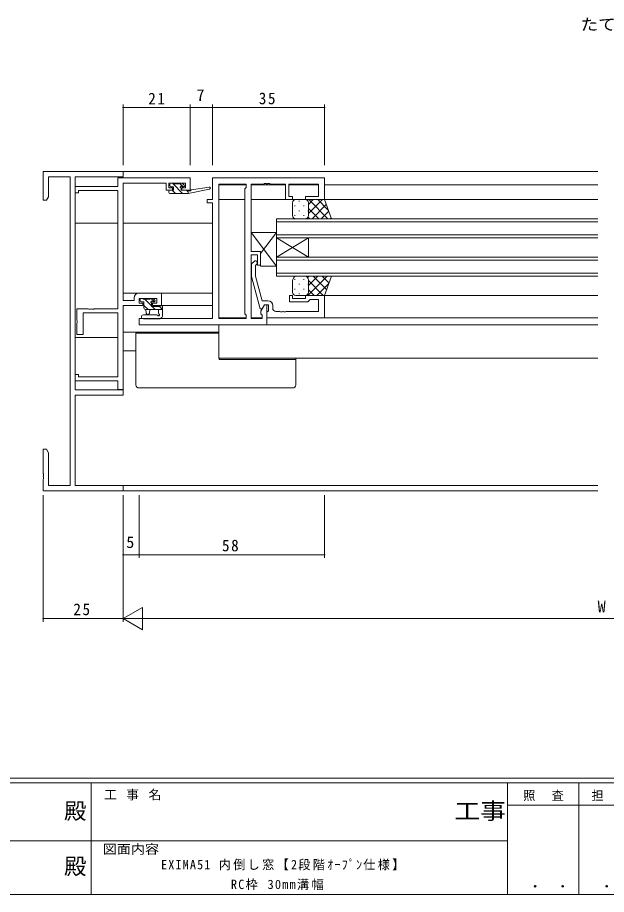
# Model space of a CAD drawing. Units: millimetres on the paper. Extents: x -420 to 373, y -297 to 267.
# Drawn here: x -55.7 to 128.5, y -297 to -22.4 of the extents above; entities that cross this region are included whole.
import ezdxf
from ezdxf.enums import TextEntityAlignment as Align

# ---------------------------------------------------------------- set-up
doc = ezdxf.new("R2010")
doc.units = ezdxf.units.MM
for name, color, linetype, lineweight in [('0-1_YKK_ZWAK', 7, 'Continuous', 9), ('0-3_YKK_11', 7, 'Continuous', 9), ('0-4_YKK_12', 2, 'Continuous', 9), ('0-5_YKK_13', 4, 'Continuous', 9), ('0-6_YKK_D', 6, 'Continuous', 9)]:
    doc.layers.add(name, color=color, linetype=linetype, lineweight=lineweight)
doc.layers.add('0-2_USER1', color=3, linetype='Continuous')
doc.styles.add('ＭＳ ゴシック', font='')
doc.styles.get('ＭＳ ゴシック').set_extended_font_data('MS Gothic')

msp = doc.modelspace()

# ---------------------------------------------------------------- linework, layer by layer
at = {"layer": '0-1_YKK_ZWAK'}
for p, q in [((352.3, -260.6), (-417.7, -260.6)), ((314.5, -262), (-417.7, -262)), ((-32.7, -262), (-32.7, -297)), ((97.5, -262), (97.5, -297)), ((119.9, -262), (119.9, -297)), ((165.684, -268.999), (97.5, -268.999)), ((-160.1, -280.199), (-31.3, -280.199)), ((-31.3, -280.199), (97.5, -280.199)), ((-417.7, -297), (314.5, -297))]:
    msp.add_line(p, q, dxfattribs=at)
at = {"layer": '0-3_YKK_11'}
for p, q in [((-47.7, -70.6), (-47.7, -79.6)), ((-22.7, -70.6), (-47.7, -70.6)), ((-22.7, -72.23), (-22.7, -70.6)), ((-46.07, -78.508), (-46.07, -72.23)), ((-46.07, -72.23), (-39.33, -72.23)), ((-39.33, -72.23), (-39.33, -168.97)), ((-37.7, -72.23), (-22.7, -72.23)), ((-37.7, -138.97), (-37.7, -72.23)), ((-24.33, -75.3), (-24.33, -72.6)), ((-24.33, -72.6), (-1.7, -72.6)), ((-1.7, -72.6), (-1.7, -76.5)), ((5.3, -72.6), (5.3, -79.4)), ((40.3, -72.6), (5.3, -72.6)), ((40.3, -79.4), (40.3, -72.6)), ((-37.7, -75.3), (-24.33, -75.3)), ((-24.33, -76.6), (-36.7, -76.6)), ((-24.33, -113.6), (-24.33, -76.6)), ((-9.2, -74.23), (-22.7, -74.23)), ((-22.7, -74.23), (-22.7, -110.97)), ((-1.7, -76.5), (-4.3, -76.5)), ((15.8, -74.53), (7.23, -74.53)), ((7.23, -74.53), (7.23, -116.67)), ((7.23, -74.53), (7.23, -116.67)), ((15.37, -115.17), (15.37, -76.03)), ((17.3, -95.7), (17.3, -74.53)), ((17.3, -74.53), (21.342, -74.53)), ((29.1, -78.4), (29.1, -74.53)), ((29.1, -74.53), (38.37, -74.53)), ((38.37, -74.53), (38.37, -78.4)), ((28.1, -79.4), (30.3, -79.4)), ((30.3, -78.4), (29.1, -78.4)), ((30.3, -79.4), (30.3, -78.4)), ((34.3, -78.4), (34.3, -79.4)), ((38.37, -78.4), (34.3, -78.4)), ((34.3, -79.4), (40.3, -79.4)), ((5.3, -80.4), (5.3, -116.67)), ((20.3, -95.7), (17.3, -95.7)), ((20.3, -99.9), (20.3, -95.7)), ((17.3, -96.7), (19.3, -96.7)), ((17.3, -116.67), (17.3, -96.7)), ((19.3, -96.7), (19.3, -99.9)), ((18.7, -100.048), (19.124, -99.624)), ((18.7, -103.338), (18.7, -100.048)), ((19.3, -99.9), (20.3, -99.9)), ((17.5, -103.496), (20.207, -113.6)), ((20.78, -111.1), (18.7, -103.338)), ((-17.8, -108.7), (-10.7, -108.7)), ((-10.7, -108.7), (-10.7, -112.6)), ((30.3, -109.4), (29.3, -109.4)), ((29.3, -109.4), (29.3, -111.4)), ((40.3, -109.4), (34.3, -109.4)), ((40.3, -116.4), (40.3, -109.4)), ((-17.67, -110.33), (-17.67, -111.8)), ((-12.2, -110.33), (-17.67, -110.33)), ((-13.5, -112.6), (-13.5, -111.8)), ((-13.5, -111.8), (-12.2, -111.8)), ((-12.2, -111.8), (-12.2, -110.33)), ((22.6, -111.1), (20.78, -111.1)), ((22.3, -118.6), (22.3, -112.4)), ((29.3, -111.4), (35.1, -111.4)), ((38.37, -110.7), (38.37, -114.47)), ((-37.2, -113.6), (-33.658, -113.6)), ((-35.2, -114.9), (-35.2, -121.6)), ((-24.33, -114.9), (-35.2, -114.9)), ((-31.742, -113.6), (-24.33, -113.6)), ((-24.33, -134.9), (-24.33, -114.9)), ((-16.5, -112.6), (-22.7, -112.6)), ((-22.7, -112.6), (-22.7, -138.9)), ((-10.7, -112.6), (-13.5, -112.6)), ((24.1, -113.47), (24.1, -112.6)), ((38.37, -114.47), (28.258, -114.47)), ((-37.2, -121.6), (-37.2, -118.058)), ((-17.7, -116.67), (-17.7, -118.6)), ((5.3, -116.67), (-17.7, -116.67)), ((20.8, -116.67), (17.3, -116.67)), ((22.3, -116.4), (40.3, -116.4)), ((-17.7, -118.6), (22.3, -118.6)), ((-35.2, -121.6), (-37.2, -121.6)), ((-24.33, -136.2), (-37.7, -136.2)), ((-36.7, -134.9), (-24.33, -134.9)), ((-22.7, -138.97), (-37.7, -138.97)), ((-37.7, -168.97), (-37.7, -140.6)), ((-47.7, -157.6), (-47.7, -165.141)), ((-46.07, -168.97), (-46.07, -158.691)), ((-47.7, -167.058), (-47.7, -170.6)), ((-39.33, -168.97), (-46.07, -168.97)), ((-47.7, -170.6), (-22.7, -170.6))]:
    msp.add_line(p, q, dxfattribs=at)
for points in [[(-36.7, -76.6), (-36.7, -77.3), (-37.7, -77.3), (-37.7, -75.3)], [(-4.3, -76.5), (-4.3, -75.7), (-3.2, -75.7), (-3.2, -74.23), (-8.4, -74.23), (-8.4, -75.7), (-7.3, -75.7), (-7.3, -76.5), (-9.2, -76.5), (-9.2, -74.23)], [(15.37, -76.03), (15.8, -75.6), (15.8, -74.53)], [(21.342, -74.53), (21.525, -74.41), (22.075, -74.41), (22.258, -74.53), (22.342, -74.53), (22.525, -74.41), (23.075, -74.41), (23.258, -74.53), (28.1, -74.53), (28.1, -79.4)], [(-47.7, -79.6), (-46.7, -79.6), (-46.07, -78.508)], [(5.3, -79.4), (3.6, -79.4), (3.6, -80.4), (5.3, -80.4)], [(18.276, -98.775), (17.5, -99.551), (17.5, -103.496)], [(34.3, -109.4), (34.3, -110.4), (30.3, -110.4), (30.3, -109.4)], [(-22.7, -110.97), (-19.3, -110.97), (-19.3, -110.2)], [(-17.67, -111.8), (-16.5, -111.8), (-16.5, -112.6)], [(20.207, -113.6), (20.807, -113.6), (21.5, -112.4), (22.8, -112.4), (22.8, -114.2), (22.6, -114.4), (22.3, -114.7), (22.3, -116.4)], [(22.3, -112.4), (21.5, -112.4), (20.37, -114.357), (20.37, -115.17), (20.8, -115.6), (20.8, -116.67)], [(35.1, -111.4), (35.6, -110.9), (35.8, -110.7), (38.37, -110.7)], [(-37.2, -118.058), (-37.08, -117.875), (-37.08, -117.325), (-37.2, -117.141), (-37.2, -113.6)], [(-33.658, -113.6), (-33.475, -113.72), (-32.925, -113.72), (-32.742, -113.6), (-32.658, -113.6), (-32.475, -113.72), (-31.925, -113.72), (-31.742, -113.6)], [(7.23, -116.67), (15.8, -116.67), (15.8, -115.6), (15.37, -115.17)], [(28.258, -114.47), (28.075, -114.59), (27.525, -114.59), (27.342, -114.47), (27.258, -114.47), (27.075, -114.59), (26.525, -114.59), (26.342, -114.47), (25.1, -114.47)], [(-37.7, -136.2), (-37.7, -134.2), (-36.7, -134.2), (-36.7, -134.9)], [(-22.7, -138.9), (-24.33, -138.9), (-24.33, -136.2)], [(-37.7, -140.6), (-22.7, -140.6), (-22.7, -138.97)], [(-46.07, -158.691), (-46.7, -157.6), (-47.7, -157.6)], [(-47.7, -165.141), (-47.58, -165.325), (-47.58, -165.875), (-47.7, -166.058), (-47.7, -166.141), (-47.58, -166.325), (-47.58, -166.875), (-47.7, -167.058)], [(-22.7, -170.6), (-22.7, -168.97), (-37.7, -168.97)]]:
    msp.add_lwpolyline(points, dxfattribs=at)
for centre, radius, start, end in [((18.7, -99.2), 0.6, 314.99998, 135), ((-17.8, -110.2), 1.5, 90, 179.99998), ((22.6, -112.6), 1.5, 0, 89.99998), ((25.1, -113.47), 1, 180, 269.99998)]:
    msp.add_arc(centre, radius, start, end, dxfattribs=at)
at = {"layer": '0-4_YKK_12'}
for p, q in [((-23, -70.6), (125.8, -70.6)), ((7.232, -74.8), (15.799, -74.8)), ((17.302, -74.8), (28.099, -74.8)), ((29.102, -74.8), (38.369, -74.8)), ((40.3, -74.8), (125.8, -74.8)), ((7.23, -79.4), (15.37, -79.4)), ((17.3, -79.4), (125.8, -79.4)), ((-37.7, -86.8), (-24.33, -86.8)), ((-22.7, -86.8), (5.3, -86.8)), ((25.3, -85.4), (25.3, -91.4)), ((125.8, -85.4), (25.3, -85.4)), ((25.3, -86.4), (125.8, -86.4)), ((125.8, -90.4), (25.3, -90.4)), ((25.3, -91.4), (25.3, -97.4)), ((25.3, -91.4), (35.3, -97.4)), ((25.3, -97.4), (35.3, -91.4)), ((25.3, -91.4), (125.8, -91.4)), ((35.3, -91.4), (35.3, -97.4)), ((25.3, -97.4), (25.3, -103.4)), ((125.8, -97.4), (25.3, -97.4)), ((25.3, -98.4), (125.8, -98.4)), ((125.8, -102.4), (25.3, -102.4)), ((25.3, -103.4), (125.8, -103.4)), ((-22.7, -108.7), (5.3, -108.7)), ((29.6, -109.4), (30, -109.4)), ((40, -109.4), (125.8, -109.4)), ((-11, -112.6), (5.3, -112.6)), ((7.232, -116.4), (15.799, -116.4)), ((17.302, -116.4), (20.799, -116.4)), ((22.3, -116.4), (125.8, -116.4)), ((7.23, -118.6), (7.23, -129.1)), ((22, -118.6), (125.8, -118.6)), ((-37.7, -122.6), (-24.33, -122.6)), ((-22.7, -120.9), (7.23, -120.9)), ((-22.7, -126.778), (-18.7, -126.778)), ((7.23, -129.1), (125.8, -129.1)), ((-23, -168.97), (125.8, -168.97)), ((-23, -170.6), (125.8, -170.6))]:
    msp.add_line(p, q, dxfattribs=at)
at = {"layer": '0-5_YKK_13'}
for p, q in [((-8.4, -77.2), (-8.4, -76.8)), ((-8.1, -75.1), (-8.1, -74.6)), ((-8.1, -76.5), (-7, -76.5)), ((-7.8, -74.3), (-7.3, -74.3)), ((-7, -75.4), (-7.8, -75.4)), ((-7.328, -76.5), (-6.328, -77.5)), ((-7.282, -74.3), (-7.101, -74.482)), ((-7.1, -74.5), (-5.1, -74.5)), ((-7.083, -74.5), (-4.083, -77.5)), ((-7, -76.5), (-7, -75.4)), ((-5.007, -74.331), (-3.938, -75.4)), ((-4.9, -74.3), (-4.3, -74.3)), ((-4.6, -75.861), (-4.6, -76.5)), ((-4.6, -76.5), (-2.402, -76.5)), ((-3.8, -75.4), (-4.139, -75.4)), ((-4.088, -74.387), (-3.588, -74.887)), ((-2.838, -76.5), (-2.402, -76.936)), ((-2.402, -77.5), (4.359, -76.093)), ((-2.402, -76.5), (-2.315, -76.485)), ((-1.288, -76.326), (4.254, -75.503)), ((31.3, -79.4), (34.3, -79.4)), ((40.3, -79.4), (34.3, -79.4)), ((35.3, -80.892), (36.793, -79.4)), ((35.3, -83.721), (39.621, -79.4)), ((41.373, -85.4), (35.373, -79.4)), ((41.466, -82.664), (38.201, -79.4)), ((42.443, -85.4), (40.3, -79.4)), ((30.3, -84.4), (30.3, -80.4)), ((30.965, -81.235), (30.965, -81.435)), ((32.38, -79.82), (32.38, -80.02)), ((33.795, -81.235), (33.795, -81.435)), ((35.3, -80.4), (35.3, -84.4)), ((38.545, -85.4), (35.3, -82.155)), ((36.45, -85.4), (40.866, -80.984)), ((30.965, -84.265), (30.965, -84.465)), ((32.38, -82.85), (32.38, -83.05)), ((33.795, -84.265), (33.795, -84.465)), ((35.716, -85.4), (35.184, -84.867)), ((35.21, -82.85), (35.21, -83.05)), ((39.278, -85.4), (41.61, -83.068)), ((34.3, -85.4), (31.3, -85.4)), ((34.3, -85.4), (42.443, -85.4)), ((42.107, -85.4), (42.354, -85.152)), ((17.3, -89.7), (17.3, -95.7)), ((25.3, -89.7), (17.3, -89.7)), ((25.3, -100.2), (17.3, -89.7)), ((25.3, -89.7), (20.3, -96.262)), ((25.3, -100.2), (25.3, -89.7)), ((17.3, -95.7), (20.3, -95.7)), ((20.3, -95.7), (20.3, -100.2)), ((20.3, -100.2), (25.3, -100.2)), ((30.965, -104.535), (30.965, -104.335)), ((34.3, -103.4), (31.3, -103.4)), ((33.795, -104.535), (33.795, -104.335)), ((34.3, -103.4), (42.443, -103.4)), ((34.954, -103.866), (35.42, -103.4)), ((35.077, -109.4), (41.077, -103.4)), ((35.3, -106.348), (38.249, -103.4)), ((40.944, -107.598), (36.746, -103.4)), ((41.688, -105.513), (39.574, -103.4)), ((42.443, -103.4), (40.3, -109.4)), ((42.432, -103.429), (42.402, -103.4)), ((30.3, -104.9), (30.3, -108.4)), ((32.38, -105.95), (32.38, -105.75)), ((35.21, -105.95), (35.21, -105.75)), ((39.917, -109.4), (35.3, -104.783)), ((35.3, -108.4), (35.3, -104.9)), ((37.906, -109.4), (41.63, -105.675)), ((30.965, -107.565), (30.965, -107.365)), ((31.3, -109.4), (34.3, -109.4)), ((32.38, -108.98), (32.38, -108.78)), ((33.795, -107.565), (33.795, -107.365)), ((40.3, -109.4), (34.3, -109.4)), ((35.21, -108.814), (35.21, -108.78)), ((37.089, -109.4), (35.3, -107.611)), ((-17.4, -111.13), (-17.4, -110.63)), ((-17.1, -110.33), (-16.6, -110.33)), ((-16.2, -111.43), (-17.1, -111.43)), ((-16.4, -110.53), (-14.3, -110.53)), ((-16.2, -113.33), (-16.2, -111.43)), ((-16.2, -112.529), (-14.9, -113.83)), ((-15.955, -110.53), (-13.8, -112.684)), ((-14.1, -110.33), (-13.5, -110.33)), ((-13.909, -110.33), (-12.85, -111.389)), ((-13.8, -111.891), (-13.8, -112.83)), ((-13, -111.43), (-13.339, -111.43)), ((-13.288, -110.417), (-12.788, -110.917)), ((-10.4, -113.83), (-15.7, -113.83)), ((-15.6, -113.83), (-15.498, -114.974)), ((-14.4, -113.83), (-14.502, -114.974)), ((-13.8, -112.83), (-11.5, -112.83)), ((-13.655, -112.83), (-12.655, -113.83)), ((-11.6, -115.01), (-11.6, -113.83)), ((-11.485, -112.754), (-10.409, -113.83)), ((-11.3, -112.63), (-10.7, -112.63)), ((-10.4, -112.93), (-10.4, -115.892)), ((-12.136, -115.5), (-16.384, -115.5)), ((-11.205, -116.7), (-16.384, -116.7)), ((-11.015, -116.632), (-10.584, -116.28)), ((-18.7, -121.2), (-17.7, -121.2)), ((-18.7, -137.4), (-18.7, -121.2)), ((-17.7, -121.2), (7.23, -121.2)), ((7.3, -129.1), (7.3, -129.5)), ((7.3, -129.5), (30.3, -129.5)), ((31.3, -129.5), (31.3, -137.4)), ((30.3, -138.4), (-17.7, -138.4))]:
    msp.add_line(p, q, dxfattribs=at)
for points in [[(-8.1, -77.5), (-2.402, -77.5), (-2.402, -76.5)], [(7.397, -129.5), (7.421, -129.399), (7.445, -129.1)], [(30.3, -129.5), (31.3, -129.5), (31.3, -129.1)]]:
    msp.add_lwpolyline(points, dxfattribs=at)
for centre, radius, start, end in [((-8.1, -76.8), 0.3, 90, 180), ((-7.8, -74.6), 0.3, 90, 180), ((-7.8, -75.1), 0.3, 180, 270), ((-7.3, -74.5), 0.2, 0, 90), ((-4.9, -74.5), 0.2, 90, 180), ((-4.6, -75.4), 0.25, 33.05573, 236.94426), ((-4.9, -75.861), 0.3, 0, 56.94426), ((-4.139, -75.1), 0.3, 213.05573, 270), ((-4.3, -74.6), 0.3, 45, 90), ((-3.8, -75.1), 0.3, 270, 45), ((-2.267, -76.782), 0.3, 39.19753, 99.19753), ((-1.802, -76.402), 0.3, 219.19753, 338.44934), ((-1.244, -76.623), 0.3, 98.44934, 158.44934), ((4.298, -75.8), 0.3, 281.7498, 98.44934), ((-8.1, -77.2), 0.3, 180, 270), ((31.3, -80.4), 1, 89.99989, 179.99989), ((34.3, -80.4), 1, 359.99989, 89.99989), ((31.3, -84.4), 1, 179.99989, 269.99989), ((34.3, -84.4), 1, 269.99989, 359.99989), ((31.832, -104.838), 1.534, 110.30881, 182.31169), ((33.768, -104.838), 1.534, 357.68842, 69.69136), ((31.3, -108.4), 1, 180.00009, 270.00009), ((34.3, -108.4), 1, 270.00009, 0.00009), ((-17.1, -110.63), 0.3, 90, 180), ((-17.1, -111.13), 0.3, 180, 270), ((-16.6, -110.53), 0.2, 0, 90), ((-14.1, -110.53), 0.2, 90, 180), ((-13.8, -111.43), 0.25, 33.05573, 236.94426), ((-14.1, -111.891), 0.3, 0, 56.94426), ((-13.339, -111.13), 0.3, 213.05573, 270), ((-13.5, -110.63), 0.3, 45, 90), ((-13, -111.13), 0.3, 270, 44.99998), ((-15.7, -113.33), 0.5, 180, 270), ((-15, -114.93), 0.5, 185.09206, 354.90793), ((-11.6, -115.53), 0.3, 206.74368, 59.99998), ((-11.3, -115.01), 0.3, 180, 239.99998), ((-11.3, -112.83), 0.2, 89.99998, 180), ((-10.7, -112.93), 0.3, 0, 90), ((-16.384, -116.1), 0.6, 90, 270), ((-12.136, -115.8), 0.3, 26.74368, 90), ((-11.205, -116.4), 0.3, 270, 309.23453), ((-10.9, -115.892), 0.5, 309.23453, 0), ((-17.7, -137.4), 1, 180, 270), ((30.3, -137.4), 1, 270, 0)]:
    msp.add_arc(centre, radius, start, end, dxfattribs=at)
at = {"layer": '0-6_YKK_D'}
for p, q in [((-22.7, -68.6), (-22.7, -49.6)), ((-22.7, -50.6), (-1.7, -50.6)), ((-1.7, -68.6), (-1.7, -49.6)), ((-1.7, -68.6), (-1.7, -49.6)), ((-1.7, -50.6), (5.3, -50.6)), ((5.3, -68.6), (5.3, -49.6)), ((5.3, -68.6), (5.3, -49.6)), ((5.3, -50.6), (40.3, -50.6)), ((40.3, -68.6), (40.3, -49.6)), ((-47.7, -171.97), (-47.7, -211.6)), ((-22.7, -171.97), (-22.7, -191.6)), ((-22.7, -171.97), (-22.7, -211.6)), ((-22.7, -171.97), (-22.7, -211.6)), ((-17.7, -171.97), (-17.7, -191.6)), ((-17.7, -171.97), (-17.7, -191.6)), ((40.3, -171.97), (40.3, -191.6)), ((-17.7, -190.6), (-22.7, -190.6)), ((-17.7, -190.6), (40.3, -190.6)), ((-22.7, -210.6), (-16.638, -207.1)), ((-16.638, -214.1), (-16.638, -207.1)), ((-22.7, -210.6), (-16.638, -214.1)), ((270.3, -210.6), (-15.7, -210.6))]:
    msp.add_line(p, q, dxfattribs=at)
msp.add_lwpolyline([(-47.7, -210.6), (-22.7, -210.6), (-10.576, -210.6)], dxfattribs=at)
for centre, start, end in [((-22.7, -50.6), 0, 180), ((-22.7, -50.6), 180, 0), ((-1.7, -50.6), 0, 180), ((-1.7, -50.6), 0, 180), ((-1.7, -50.6), 180, 0), ((-1.7, -50.6), 180, 0), ((5.3, -50.6), 0, 180), ((5.3, -50.6), 0, 180), ((5.3, -50.6), 180, 0), ((5.3, -50.6), 180, 0), ((40.3, -50.6), 0, 180), ((40.3, -50.6), 180, 0), ((-22.7, -190.6), 0, 180), ((-22.7, -190.6), 180, 0), ((-17.7, -190.6), 0, 180), ((-17.7, -190.6), 0, 180), ((-17.7, -190.6), 180, 0), ((-17.7, -190.6), 180, 0), ((40.3, -190.6), 0, 180), ((40.3, -190.6), 180, 0), ((-47.7, -210.6), 0, 180), ((-47.7, -210.6), 180, 0)]:
    msp.add_arc(centre, 0.106, start, end, dxfattribs=at)

# ---------------------------------------------------------------- texts
at = {"layer": '0-1_YKK_ZWAK', "color": 2, "style": 'ＭＳ ゴシック'}
for p in [(-41.182, -274.956), (-41.182, -292.278)]:
    msp.add_text('殿', height=5.132, dxfattribs=at).set_placement(p, align=Align.BOTTOM_LEFT)
at = {"layer": '0-1_YKK_ZWAK', "color": 2, "style": 'ＭＳ ゴシック', "width": 1.15}
msp.add_text('工事', height=5.132, dxfattribs=at).set_placement((80.931, -274.956), align=Align.BOTTOM_LEFT)
at = {"layer": '0-1_YKK_ZWAK', "style": 'ＭＳ ゴシック', "width": 1.1}
msp.add_text('図面内容', height=2.933, dxfattribs=at).set_placement((-29.083, -285.148), align=Align.BOTTOM_LEFT)
at = {"layer": '0-1_YKK_ZWAK', "color": 3, "style": 'ＭＳ ゴシック', "width": 1.15}
for p in [(101.955, -295.946), (124.355, -295.946)]:
    msp.add_text(' ． ．', height=3.666, dxfattribs=at).set_placement(p, align=Align.BOTTOM_LEFT)
at = {"layer": '0-1_YKK_ZWAK', "char_height": 2.933, "attachment_point": 7, "style": 'ＭＳ ゴシック'}
for s, insert in [('\\T1.16;工\\~事\\~名', (-28.688, -267.533)), ('\\T1.17;\\W0.95;照\\~\\~査', (102.489, -267.78)), ('\\T1.17;\\W0.95;担\\~\\~当', (123.855, -267.78))]:
    msp.add_mtext(s, dxfattribs=dict(at, insert=insert))
at = {"layer": '0-2_USER1', "style": 'ＭＳ ゴシック', "width": 1.1}
msp.add_text('たて骨', height=3.666, dxfattribs=at).set_placement((120.413, -27.474), align=Align.BOTTOM_LEFT)
at = {"layer": '0-2_USER1', "color": 7, "char_height": 2.933, "attachment_point": 7, "style": 'ＭＳ ゴシック'}
for s, insert in [('\\T1.19;\\W0.95;EXIMA51\\~内倒し窓【2段階ｵｰﾌﾟﾝ仕様】', (-10.84, -289.449)), ('\\T1.21;\\W0.95;RC枠\\~30mm溝幅', (11.017, -295.625))]:
    msp.add_mtext(s, dxfattribs=dict(at, insert=insert))
at = {"layer": '0-6_YKK_D', "color": 3, "style": 'ＭＳ ゴシック'}
for s, p in [('7', (0.253, -49.6)), ('5', (-21.711, -189.6)), ('W', (125.765, -209.8))]:
    msp.add_text(s, height=3.666, dxfattribs=at).set_placement(p, align=Align.BOTTOM_LEFT)
at = {"layer": '0-6_YKK_D', "color": 3, "char_height": 3.666, "attachment_point": 7, "style": 'ＭＳ ゴシック'}
for s, insert in [('\\T1.21;\\W0.95;21', (-14.856, -49.6)), ('\\T1.21;\\W0.95;35', (19.73, -49.6)), ('\\T1.21;\\W0.95;58', (8.206, -189.6)), ('\\T1.21;\\W0.95;25', (-38.282, -209.6))]:
    msp.add_mtext(s, dxfattribs=dict(at, insert=insert))

doc.saveas('drawing.dxf')
